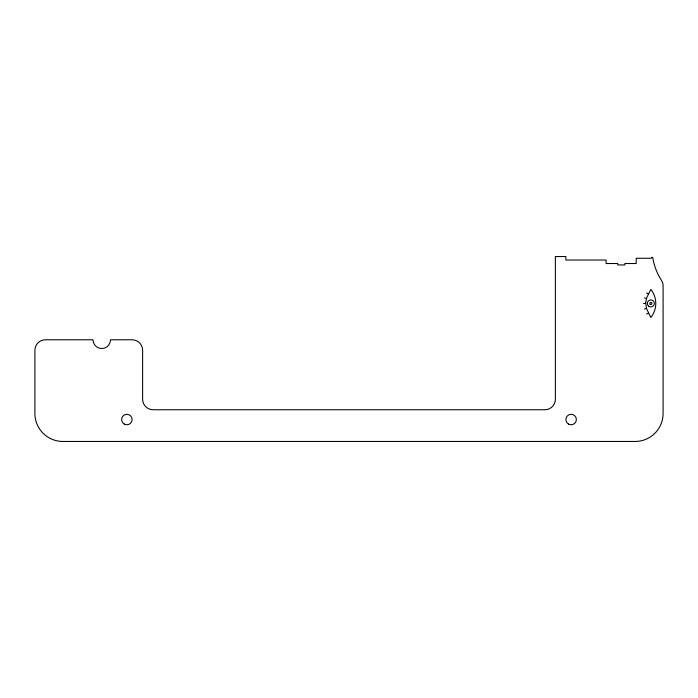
<?xml version="1.0" encoding="UTF-8"?>
<svg xmlns="http://www.w3.org/2000/svg" width="698" height="698" viewBox="0 0 698 698"><rect width="100%" height="100%" fill="white"/><g stroke="black" fill="none" stroke-linecap="round" stroke-linejoin="round"><path stroke-width="1.05" d="M646.601 313.995L648.451 313.062M644.507 309.074L646.479 308.429M643.521 303.499L645.598 303.49M644.472 297.906L646.453 298.543M646.557 292.977L648.416 293.91M645.633 302.574L646.575 308.708L650.859 317.485C657.429 309.135 657.429 297.767 650.859 289.408L646.889 297.304L645.633 302.574M651.915 257.387L651.025 258.277L636.192 258.277L636.192 263.521L624.858 263.521L624.858 264.943L617.747 264.943L617.747 263.521L606.073 263.521L606.073 260.031L565.877 260.031L565.877 256.541L555.381 256.541L555.381 399.256A10.496 10.496 0 0 1 544.885 409.752L153.115 409.752A10.496 10.496 0 0 1 142.619 399.256L142.619 350.283A10.496 10.496 0 0 0 132.123 339.786L110.502 339.786A8.742 8.742 0 0 1 101.76 348.538A8.742 8.742 0 0 1 93.008 339.786L45.396 339.786A10.496 10.496 0 0 0 34.9 350.283L34.9 413.478A27.981 27.981 0 0 0 62.881 441.459L635.119 441.459A27.981 27.981 0 0 0 663.1 413.478L663.1 285.979A10.496 10.496 0 0 0 661.442 280.317A60.29 60.29 0 0 1 652.682 257.387L651.915 257.387M650.248 304.302A1.047 1.047 0 0 0 651.897 303.543A1.047 1.047 0 0 0 650.414 302.496A1.047 1.047 0 0 0 650.248 304.302M648.843 306.309A3.499 3.499 0 0 0 654.34 303.761A3.499 3.499 0 0 0 649.384 300.271A3.499 3.499 0 0 0 648.843 306.309M124.253 424.087A5.244 5.244 0 0 0 132.123 419.542A5.244 5.244 0 0 0 124.253 414.996A5.244 5.244 0 0 0 124.253 424.087M568.504 424.087A5.244 5.244 0 0 0 576.374 419.542A5.244 5.244 0 0 0 568.504 414.996A5.244 5.244 0 0 0 568.504 424.087"/></g></svg>
